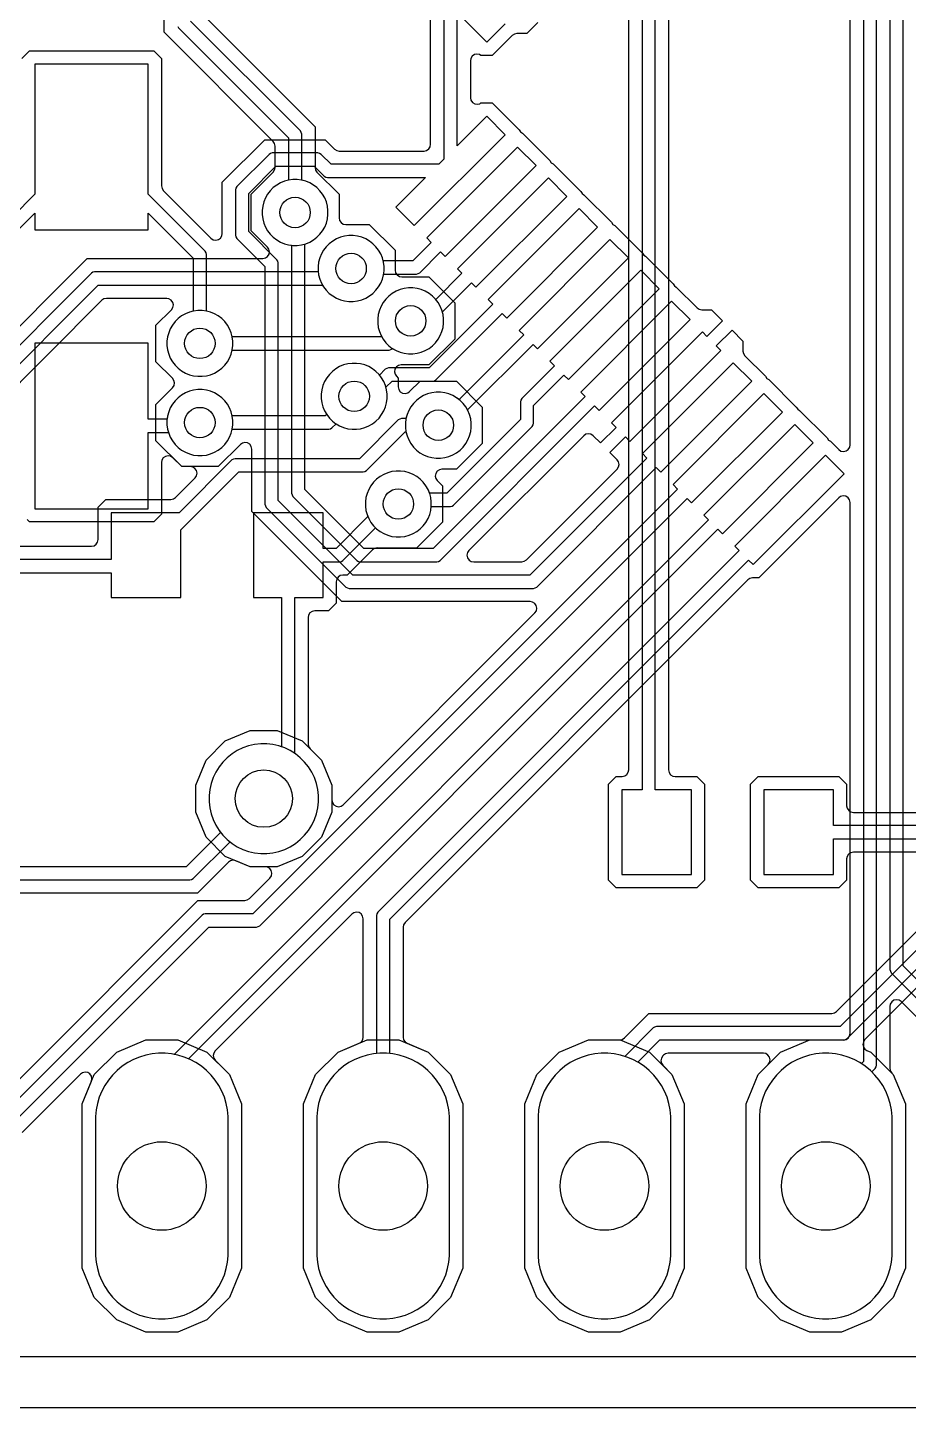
# Model space of a CAD drawing. Header units: millimetres. Extents: x 22.9 to 64.8, y 41.9 to 68.6.
# Drawn here: x 33.38 to 43.49, y 41.91 to 57.74 of the extents above; entities that cross this region are included whole.
import ezdxf

# ---------------------------------------------------------------- set-up
doc = ezdxf.new("R2010")
doc.units = ezdxf.units.MM

msp = doc.modelspace()

# ---------------------------------------------------------------- linework, layer by layer
at = {"layer": '16_copper'}
for points in [[(32.903, 53.927), (34.068, 55.093), (36.084, 55.093), (36.114, 55.099), (36.139, 55.116), (36.155, 55.141), (36.16, 55.171), (36.153, 55.201), (36.138, 55.223), (35.949, 55.411), (35.949, 55.83), (36.203, 56.084), (36.22, 56.11), (36.226, 56.138), (36.226, 56.383), (36.22, 56.413), (36.203, 56.437), (34.95, 57.69), (34.95, 59.564)], [(40.437, 58.303), (40.437, 48.997), (40.204, 48.997), (40.204, 48.023), (41.003, 48.023), (41.003, 48.997), (40.589, 48.997), (40.589, 58.303)], [(40.742, 58.157), (40.742, 49.225), (40.748, 49.195), (40.765, 49.17), (40.79, 49.154), (40.818, 49.149), (41.066, 49.149), (41.155, 49.06), (41.155, 47.96), (41.066, 47.87), (40.141, 47.87), (40.052, 47.96), (40.052, 49.06), (40.141, 49.149), (40.208, 49.149), (40.238, 49.155), (40.263, 49.172), (40.279, 49.198), (40.284, 49.225), (40.284, 58.157)], [(35.43, 57.857), (36.683, 56.604), (36.683, 56.138), (36.689, 56.108), (36.705, 56.084), (36.959, 55.83), (36.959, 55.559), (36.966, 55.53), (36.983, 55.505), (37.008, 55.488), (37.036, 55.483), (37.306, 55.483), (37.602, 55.187), (37.602, 54.958), (37.608, 54.929), (37.625, 54.904), (37.651, 54.887), (37.678, 54.882), (37.99, 54.882), (38.286, 54.586), (38.286, 54.168), (37.99, 53.872), (37.672, 53.872), (37.642, 53.866), (37.617, 53.849), (37.601, 53.823), (37.596, 53.793), (37.603, 53.764), (37.618, 53.742), (37.638, 53.721), (37.638, 53.619), (37.645, 53.589), (37.662, 53.564), (37.687, 53.548), (37.717, 53.543), (37.747, 53.55), (37.769, 53.565), (37.889, 53.685), (38.307, 53.685), (38.603, 53.389), (38.603, 52.971), (38.307, 52.675), (38.14, 52.675), (38.11, 52.669), (38.085, 52.652), (38.069, 52.626), (38.064, 52.596), (38.071, 52.567), (38.086, 52.545), (38.145, 52.485), (38.145, 52.067), (37.849, 51.771), (37.41, 51.771), (37.395, 51.774), (37.366, 51.767), (37.343, 51.751), (37.052, 51.46), (37.003, 51.46), (36.973, 51.454), (36.948, 51.437), (36.932, 51.412), (36.927, 51.384), (36.927, 51.139), (36.838, 51.05), (36.68, 51.05), (36.65, 51.044), (36.625, 51.026), (36.609, 51.001), (36.604, 50.973), (36.604, 49.522), (36.61, 49.492), (36.626, 49.468), (36.757, 49.337), (36.876, 49.05), (36.876, 48.74), (36.757, 48.453), (36.537, 48.233), (36.25, 48.114), (35.94, 48.114), (35.773, 48.183), (35.743, 48.189), (35.714, 48.183), (35.69, 48.167), (35.333, 47.809), (29.508, 47.809)], [(35.108, 57.756), (35.118, 57.738), (36.378, 56.478), (36.378, 55.992), (36.332, 55.98), (36.287, 55.961), (36.244, 55.936), (36.204, 55.906), (36.169, 55.871), (36.139, 55.831), (36.114, 55.788), (36.095, 55.743), (36.083, 55.695), (36.076, 55.645), (36.076, 55.596), (36.083, 55.547), (36.095, 55.499), (36.114, 55.453), (36.139, 55.41), (36.169, 55.371), (36.204, 55.336), (36.244, 55.306), (36.287, 55.281), (36.332, 55.262), (36.38, 55.249), (36.43, 55.243), (36.479, 55.243), (36.528, 55.249), (36.576, 55.262), (36.622, 55.281), (36.665, 55.306), (36.704, 55.336), (36.739, 55.371), (36.769, 55.41), (36.794, 55.453), (36.813, 55.499), (36.826, 55.547), (36.832, 55.596), (36.832, 55.645), (36.826, 55.695), (36.813, 55.743), (36.794, 55.788), (36.769, 55.831), (36.739, 55.871), (36.704, 55.906), (36.665, 55.936), (36.622, 55.961), (36.576, 55.98), (36.53, 55.992), (36.53, 56.52), (36.525, 56.539), (36.515, 56.556), (35.255, 57.817)], [(32.94, 53.533), (34.195, 54.788), (36.77, 54.788), (36.782, 54.768), (36.812, 54.728), (36.847, 54.693), (36.886, 54.663), (36.929, 54.638), (36.975, 54.619), (37.023, 54.606), (37.072, 54.6), (37.122, 54.6), (37.171, 54.606), (37.219, 54.619), (37.265, 54.638), (37.307, 54.663), (37.347, 54.693), (37.382, 54.728), (37.412, 54.768), (37.437, 54.81), (37.456, 54.856), (37.469, 54.904), (37.475, 54.953), (37.475, 55.003), (37.469, 55.052), (37.456, 55.1), (37.437, 55.146), (37.412, 55.189), (37.382, 55.228), (37.347, 55.263), (37.307, 55.293), (37.265, 55.318), (37.219, 55.337), (37.171, 55.35), (37.122, 55.356), (37.072, 55.356), (37.023, 55.35), (36.975, 55.337), (36.929, 55.318), (36.886, 55.293), (36.847, 55.263), (36.812, 55.228), (36.782, 55.189), (36.757, 55.146), (36.738, 55.1), (36.725, 55.052), (36.719, 55.003), (36.719, 54.953), (36.72, 54.94), (34.153, 54.94), (34.134, 54.935), (34.116, 54.925), (32.861, 53.67)], [(31.563, 51.791), (34.117, 51.791), (34.147, 51.797), (34.172, 51.814), (34.188, 51.839), (34.193, 51.867), (34.193, 52.239), (34.282, 52.328), (35.029, 52.328), (35.059, 52.334), (35.083, 52.351), (35.307, 52.575), (35.324, 52.6), (35.329, 52.63), (35.323, 52.659), (35.305, 52.684), (35.28, 52.7), (35.253, 52.705), (35.153, 52.705), (34.857, 53.001), (34.857, 53.419), (35.048, 53.61), (35.065, 53.636), (35.071, 53.666), (35.064, 53.695), (35.048, 53.718), (34.857, 53.909), (34.857, 54.328), (35.035, 54.505), (35.051, 54.531), (35.057, 54.56), (35.05, 54.59), (35.033, 54.615), (35.007, 54.631), (34.981, 54.635), (34.289, 54.635), (34.26, 54.629), (34.235, 54.613), (32.988, 53.365)], [(31.334, 51.486), (34.345, 51.486), (34.345, 51.202), (35.144, 51.202), (35.144, 51.981), (35.807, 52.644), (37.236, 52.644), (37.255, 52.649), (37.273, 52.659), (37.717, 53.104), (37.727, 53.104), (37.739, 53.058), (37.758, 53.012), (37.783, 52.969), (37.813, 52.93), (37.848, 52.895), (37.887, 52.865), (37.93, 52.84), (37.976, 52.821), (38.024, 52.808), (38.073, 52.802), (38.123, 52.802), (38.172, 52.808), (38.22, 52.821), (38.265, 52.84), (38.308, 52.865), (38.348, 52.895), (38.383, 52.93), (38.413, 52.969), (38.438, 53.012), (38.457, 53.058), (38.47, 53.106), (38.476, 53.155), (38.476, 53.205), (38.47, 53.254), (38.457, 53.302), (38.438, 53.348), (38.413, 53.39), (38.383, 53.43), (38.348, 53.465), (38.308, 53.495), (38.265, 53.52), (38.22, 53.539), (38.172, 53.552), (38.123, 53.558), (38.073, 53.558), (38.024, 53.552), (37.976, 53.539), (37.93, 53.52), (37.887, 53.495), (37.848, 53.465), (37.813, 53.43), (37.783, 53.39), (37.758, 53.348), (37.739, 53.302), (37.727, 53.256), (37.676, 53.256), (37.657, 53.251), (37.639, 53.241), (37.194, 52.796), (35.766, 52.796), (35.746, 52.791), (35.729, 52.781), (35.124, 52.176), (34.345, 52.176), (34.345, 51.638), (31.334, 51.638)], [(29.413, 47.962), (35.248, 47.962), (35.267, 47.967), (35.285, 47.977), (35.708, 48.4), (35.731, 48.382), (35.791, 48.344), (35.854, 48.313), (35.921, 48.29), (35.99, 48.274), (36.06, 48.267), (36.13, 48.267), (36.2, 48.274), (36.269, 48.29), (36.336, 48.313), (36.399, 48.344), (36.459, 48.382), (36.514, 48.426), (36.564, 48.476), (36.608, 48.531), (36.646, 48.591), (36.677, 48.654), (36.7, 48.721), (36.716, 48.79), (36.724, 48.86), (36.724, 48.93), (36.716, 49), (36.7, 49.069), (36.677, 49.136), (36.646, 49.199), (36.608, 49.259), (36.564, 49.314), (36.514, 49.364), (36.459, 49.408), (36.451, 49.413), (36.451, 51.202), (36.775, 51.202), (36.775, 51.613), (36.967, 51.613), (36.986, 51.618), (37.004, 51.628), (37.378, 52.003), (37.39, 51.991), (37.43, 51.961), (37.472, 51.936), (37.518, 51.917), (37.566, 51.904), (37.615, 51.898), (37.665, 51.898), (37.714, 51.904), (37.762, 51.917), (37.808, 51.936), (37.851, 51.961), (37.89, 51.991), (37.925, 52.026), (37.955, 52.065), (37.98, 52.108), (37.999, 52.154), (38.012, 52.202), (38.018, 52.251), (38.018, 52.301), (38.012, 52.35), (37.999, 52.398), (37.98, 52.444), (37.955, 52.486), (37.925, 52.526), (37.89, 52.561), (37.851, 52.591), (37.808, 52.616), (37.762, 52.635), (37.714, 52.648), (37.665, 52.654), (37.615, 52.654), (37.566, 52.648), (37.518, 52.635), (37.472, 52.616), (37.43, 52.591), (37.39, 52.561), (37.355, 52.526), (37.325, 52.486), (37.3, 52.444), (37.281, 52.398), (37.268, 52.35), (37.262, 52.301), (37.262, 52.251), (37.268, 52.202), (37.281, 52.154), (37.291, 52.131), (36.925, 51.765), (36.775, 51.765), (36.775, 52.176), (35.976, 52.176), (35.976, 51.202), (36.299, 51.202), (36.299, 49.489), (36.269, 49.5), (36.2, 49.516), (36.13, 49.524), (36.06, 49.524), (35.99, 49.516), (35.921, 49.5), (35.854, 49.477), (35.791, 49.446), (35.731, 49.408), (35.676, 49.364), (35.626, 49.314), (35.582, 49.259), (35.544, 49.199), (35.513, 49.136), (35.49, 49.069), (35.474, 49), (35.467, 48.93), (35.467, 48.86), (35.474, 48.79), (35.49, 48.721), (35.513, 48.654), (35.544, 48.591), (35.582, 48.531), (35.6, 48.508), (35.206, 48.114), (29.371, 48.114)], [(43.683, 48.281), (42.862, 48.281), (42.832, 48.275), (42.807, 48.258), (42.791, 48.232), (42.785, 48.205), (42.785, 47.96), (42.696, 47.87), (41.771, 47.87), (41.682, 47.96), (41.682, 49.06), (41.771, 49.149), (42.696, 49.149), (42.785, 49.06), (42.785, 48.814), (42.792, 48.785), (42.809, 48.76), (42.834, 48.743), (42.862, 48.738), (43.674, 48.738)], [(43.824, 48.586), (42.633, 48.586), (42.633, 48.997), (41.834, 48.997), (41.834, 48.023), (42.633, 48.023), (42.633, 48.433), (43.826, 48.433)], [(44.727, 48.294), (42.711, 46.279), (40.601, 46.279), (40.581, 46.274), (40.564, 46.264), (40.238, 45.938), (40.19, 45.952), (40.117, 45.967), (40.042, 45.974), (39.968, 45.974), (39.893, 45.967), (39.82, 45.952), (39.748, 45.93), (39.679, 45.902), (39.613, 45.866), (39.551, 45.825), (39.493, 45.777), (39.44, 45.724), (39.392, 45.666), (39.351, 45.604), (39.315, 45.538), (39.287, 45.469), (39.265, 45.397), (39.25, 45.324), (39.243, 45.249), (39.243, 43.651), (39.25, 43.576), (39.265, 43.503), (39.287, 43.431), (39.315, 43.362), (39.351, 43.296), (39.392, 43.234), (39.44, 43.176), (39.493, 43.123), (39.551, 43.075), (39.613, 43.034), (39.679, 42.998), (39.748, 42.97), (39.82, 42.948), (39.893, 42.933), (39.968, 42.926), (40.042, 42.926), (40.117, 42.933), (40.19, 42.948), (40.262, 42.97), (40.331, 42.998), (40.397, 43.034), (40.459, 43.075), (40.517, 43.123), (40.57, 43.176), (40.618, 43.234), (40.659, 43.296), (40.695, 43.362), (40.723, 43.431), (40.745, 43.503), (40.76, 43.576), (40.767, 43.651), (40.767, 45.249), (40.76, 45.324), (40.745, 45.397), (40.723, 45.469), (40.695, 45.538), (40.659, 45.604), (40.618, 45.666), (40.57, 45.724), (40.517, 45.777), (40.459, 45.825), (40.397, 45.866), (40.387, 45.872), (40.642, 46.126), (42.753, 46.126), (42.772, 46.132), (42.79, 46.142), (44.864, 48.216)], [(45.031, 48.168), (42.993, 46.13), (42.977, 46.105), (42.971, 46.075), (42.978, 46.045), (42.995, 46.021), (43.018, 46.006), (43.063, 45.987), (43.32, 45.73), (43.459, 45.394), (43.459, 43.506), (43.32, 43.17), (43.063, 42.913), (42.727, 42.774), (42.363, 42.774), (42.027, 42.913), (41.77, 43.17), (41.631, 43.506), (41.631, 45.394), (41.77, 45.73), (41.884, 45.844), (41.901, 45.869), (41.906, 45.899), (41.9, 45.929), (41.882, 45.953), (41.856, 45.969), (41.83, 45.974), (40.737, 45.974), (40.707, 45.968), (40.683, 45.952), (40.675, 45.943), (40.658, 45.918), (40.652, 45.888), (40.659, 45.859), (40.675, 45.836), (40.78, 45.73), (40.919, 45.394), (40.919, 43.506), (40.78, 43.17), (40.523, 42.913), (40.187, 42.774), (39.823, 42.774), (39.487, 42.913), (39.23, 43.17), (39.091, 43.506), (39.091, 45.394), (39.23, 45.73), (39.487, 45.987), (39.823, 46.126), (40.18, 46.126), (40.209, 46.132), (40.234, 46.149), (40.516, 46.431), (42.616, 46.431), (42.646, 46.437), (42.67, 46.454), (44.096, 47.879)], [(23.52, 42.494), (64.11, 42.494)]]:
    msp.add_lwpolyline(points, dxfattribs=at)
for points in [[(37.57, 54.058), (37.572, 54.061), (37.613, 54.037), (37.659, 54.018), (37.707, 54.005), (37.756, 53.999), (37.806, 53.999), (37.855, 54.005), (37.903, 54.018), (37.949, 54.037), (37.992, 54.062), (38.031, 54.092), (38.066, 54.127), (38.096, 54.166), (38.121, 54.209), (38.14, 54.255), (38.153, 54.303), (38.159, 54.352), (38.159, 54.402), (38.153, 54.451), (38.14, 54.499), (38.121, 54.545), (38.096, 54.587), (38.066, 54.627), (38.031, 54.662), (37.992, 54.692), (37.949, 54.717), (37.903, 54.736), (37.855, 54.749), (37.806, 54.755), (37.756, 54.755), (37.707, 54.749), (37.659, 54.736), (37.613, 54.717), (37.57, 54.692), (37.531, 54.662), (37.496, 54.627), (37.466, 54.587), (37.441, 54.545), (37.422, 54.499), (37.409, 54.451), (37.403, 54.402), (37.403, 54.352), (37.409, 54.303), (37.422, 54.255), (37.441, 54.209), (37.449, 54.195), (35.734, 54.195), (35.721, 54.241), (35.702, 54.286), (35.678, 54.329), (35.647, 54.369), (35.612, 54.404), (35.573, 54.434), (35.53, 54.459), (35.484, 54.478), (35.436, 54.49), (35.387, 54.497), (35.338, 54.497), (35.288, 54.49), (35.241, 54.478), (35.195, 54.459), (35.152, 54.434), (35.113, 54.404), (35.077, 54.369), (35.047, 54.329), (35.022, 54.286), (35.004, 54.241), (34.991, 54.193), (34.984, 54.144), (34.984, 54.094), (34.991, 54.045), (35.004, 53.997), (35.022, 53.951), (35.047, 53.908), (35.077, 53.869), (35.113, 53.834), (35.152, 53.804), (35.195, 53.779), (35.241, 53.76), (35.288, 53.747), (35.338, 53.741), (35.387, 53.741), (35.436, 53.747), (35.484, 53.76), (35.53, 53.779), (35.573, 53.804), (35.612, 53.834), (35.647, 53.869), (35.678, 53.908), (35.702, 53.951), (35.721, 53.997), (35.734, 54.043), (37.533, 54.043), (37.552, 54.048)], [(36.878, 53.149), (36.925, 53.196), (36.966, 53.172), (37.011, 53.153), (37.059, 53.14), (37.108, 53.134), (37.158, 53.134), (37.207, 53.14), (37.255, 53.153), (37.301, 53.172), (37.344, 53.197), (37.383, 53.227), (37.418, 53.262), (37.448, 53.302), (37.473, 53.345), (37.492, 53.39), (37.505, 53.438), (37.511, 53.487), (37.511, 53.537), (37.505, 53.586), (37.492, 53.634), (37.473, 53.68), (37.448, 53.723), (37.418, 53.762), (37.383, 53.797), (37.344, 53.827), (37.301, 53.852), (37.255, 53.871), (37.207, 53.884), (37.158, 53.89), (37.108, 53.89), (37.059, 53.884), (37.011, 53.871), (36.966, 53.852), (36.923, 53.827), (36.883, 53.797), (36.848, 53.762), (36.818, 53.723), (36.793, 53.68), (36.774, 53.634), (36.762, 53.586), (36.755, 53.537), (36.755, 53.487), (36.762, 53.438), (36.774, 53.39), (36.793, 53.345), (36.817, 53.304), (36.799, 53.286), (35.734, 53.286), (35.721, 53.332), (35.702, 53.378), (35.678, 53.421), (35.647, 53.46), (35.612, 53.495), (35.573, 53.525), (35.53, 53.55), (35.484, 53.569), (35.436, 53.582), (35.387, 53.588), (35.338, 53.588), (35.288, 53.582), (35.241, 53.569), (35.195, 53.55), (35.152, 53.525), (35.113, 53.495), (35.077, 53.46), (35.047, 53.421), (35.022, 53.378), (35.004, 53.332), (34.991, 53.284), (34.984, 53.235), (34.984, 53.185), (34.991, 53.136), (35.004, 53.088), (35.022, 53.042), (35.047, 52.999), (35.077, 52.96), (35.113, 52.925), (35.152, 52.895), (35.195, 52.87), (35.241, 52.851), (35.288, 52.838), (35.338, 52.832), (35.387, 52.832), (35.436, 52.838), (35.484, 52.851), (35.53, 52.87), (35.573, 52.895), (35.612, 52.925), (35.647, 52.96), (35.678, 52.999), (35.702, 53.042), (35.721, 53.088), (35.734, 53.134), (36.841, 53.134), (36.86, 53.139)], [(34.743, 42.774), (34.407, 42.913), (34.15, 43.17), (34.011, 43.506), (34.011, 45.394), (34.15, 45.73), (34.407, 45.987), (34.743, 46.126), (35.107, 46.126), (35.443, 45.987), (35.7, 45.73), (35.839, 45.394), (35.839, 43.506), (35.7, 43.17), (35.443, 42.913), (35.107, 42.774)], [(37.283, 42.774), (36.947, 42.913), (36.69, 43.17), (36.551, 43.506), (36.551, 45.394), (36.69, 45.73), (36.947, 45.987), (37.283, 46.126), (37.647, 46.126), (37.983, 45.987), (38.24, 45.73), (38.379, 45.394), (38.379, 43.506), (38.24, 43.17), (37.983, 42.913), (37.647, 42.774)], [(35.037, 42.933), (35.11, 42.948), (35.182, 42.97), (35.251, 42.998), (35.317, 43.034), (35.379, 43.075), (35.437, 43.123), (35.49, 43.176), (35.538, 43.234), (35.579, 43.296), (35.615, 43.362), (35.643, 43.431), (35.665, 43.503), (35.68, 43.576), (35.687, 43.651), (35.687, 45.249), (35.68, 45.324), (35.665, 45.397), (35.643, 45.469), (35.615, 45.538), (35.579, 45.604), (35.538, 45.666), (35.49, 45.724), (35.437, 45.777), (35.379, 45.825), (35.317, 45.866), (35.251, 45.902), (35.182, 45.93), (35.11, 45.952), (35.037, 45.967), (34.962, 45.974), (34.888, 45.974), (34.813, 45.967), (34.74, 45.952), (34.668, 45.93), (34.599, 45.902), (34.533, 45.866), (34.471, 45.825), (34.413, 45.777), (34.36, 45.724), (34.312, 45.666), (34.271, 45.604), (34.235, 45.538), (34.207, 45.469), (34.185, 45.397), (34.17, 45.324), (34.163, 45.249), (34.163, 43.651), (34.17, 43.576), (34.185, 43.503), (34.207, 43.431), (34.235, 43.362), (34.271, 43.296), (34.312, 43.234), (34.36, 43.176), (34.413, 43.123), (34.471, 43.075), (34.533, 43.034), (34.599, 42.998), (34.668, 42.97), (34.74, 42.948), (34.813, 42.933), (34.888, 42.926), (34.962, 42.926)], [(37.577, 42.933), (37.65, 42.948), (37.722, 42.97), (37.791, 42.998), (37.857, 43.034), (37.919, 43.075), (37.977, 43.123), (38.03, 43.176), (38.078, 43.234), (38.119, 43.296), (38.155, 43.362), (38.183, 43.431), (38.205, 43.503), (38.22, 43.576), (38.227, 43.651), (38.227, 45.249), (38.22, 45.324), (38.205, 45.397), (38.183, 45.469), (38.155, 45.538), (38.119, 45.604), (38.078, 45.666), (38.03, 45.724), (37.977, 45.777), (37.919, 45.825), (37.857, 45.866), (37.791, 45.902), (37.722, 45.93), (37.65, 45.952), (37.577, 45.967), (37.502, 45.974), (37.428, 45.974), (37.353, 45.967), (37.28, 45.952), (37.208, 45.93), (37.139, 45.902), (37.073, 45.866), (37.011, 45.825), (36.953, 45.777), (36.9, 45.724), (36.852, 45.666), (36.811, 45.604), (36.775, 45.538), (36.747, 45.469), (36.725, 45.397), (36.71, 45.324), (36.703, 45.249), (36.703, 43.651), (36.71, 43.576), (36.725, 43.503), (36.747, 43.431), (36.775, 43.362), (36.811, 43.296), (36.852, 43.234), (36.9, 43.176), (36.953, 43.123), (37.011, 43.075), (37.073, 43.034), (37.139, 42.998), (37.208, 42.97), (37.28, 42.948), (37.353, 42.933), (37.428, 42.926), (37.502, 42.926)], [(42.657, 42.933), (42.73, 42.948), (42.802, 42.97), (42.871, 42.998), (42.937, 43.034), (42.999, 43.075), (43.057, 43.123), (43.11, 43.176), (43.158, 43.234), (43.199, 43.296), (43.235, 43.362), (43.263, 43.431), (43.285, 43.503), (43.3, 43.576), (43.307, 43.651), (43.307, 45.249), (43.3, 45.324), (43.285, 45.397), (43.263, 45.469), (43.235, 45.538), (43.199, 45.604), (43.158, 45.666), (43.11, 45.724), (43.057, 45.777), (42.999, 45.825), (42.937, 45.866), (42.871, 45.902), (42.802, 45.93), (42.73, 45.952), (42.657, 45.967), (42.582, 45.974), (42.508, 45.974), (42.433, 45.967), (42.36, 45.952), (42.288, 45.93), (42.219, 45.902), (42.153, 45.866), (42.091, 45.825), (42.033, 45.777), (41.98, 45.724), (41.932, 45.666), (41.891, 45.604), (41.855, 45.538), (41.827, 45.469), (41.805, 45.397), (41.79, 45.324), (41.783, 45.249), (41.783, 43.651), (41.79, 43.576), (41.805, 43.503), (41.827, 43.431), (41.855, 43.362), (41.891, 43.296), (41.932, 43.234), (41.98, 43.176), (42.033, 43.123), (42.091, 43.075), (42.153, 43.034), (42.219, 42.998), (42.288, 42.97), (42.36, 42.948), (42.433, 42.933), (42.508, 42.926), (42.582, 42.926)]]:
    msp.add_lwpolyline(points, close=True, dxfattribs=at)
at = {"layer": '1_copper'}
for points in [[(45.071, 60.209), (43.297, 58.435), (43.287, 58.418), (43.282, 58.398), (43.282, 46.933), (43.287, 46.914), (43.297, 46.896), (44.497, 45.696)], [(44.605, 45.804), (43.434, 46.975), (43.434, 58.357), (45.179, 60.102)], [(39.24, 57.801), (39.113, 57.674), (39.001, 57.674), (38.971, 57.668), (38.947, 57.652), (38.717, 57.422), (38.588, 57.422), (38.572, 57.433), (38.542, 57.438), (38.513, 57.432), (38.488, 57.414), (38.472, 57.388), (38.467, 57.362), (38.467, 56.938), (38.473, 56.908), (38.491, 56.883), (38.516, 56.867), (38.546, 56.862), (38.575, 56.869), (38.588, 56.878), (38.717, 56.878), (39.026, 56.57), (39.042, 56.546), (39.063, 56.532), (39.379, 56.216), (39.395, 56.192), (39.416, 56.179), (39.733, 55.862), (39.749, 55.839), (39.77, 55.825), (40.086, 55.509), (40.103, 55.485), (40.123, 55.472), (40.44, 55.155), (40.456, 55.131), (40.477, 55.118), (40.793, 54.802), (40.81, 54.778), (40.83, 54.765), (41.068, 54.527), (41.094, 54.51), (41.122, 54.505), (41.234, 54.505), (41.361, 54.378), (41.181, 54.198), (41.129, 54.251), (40.086, 53.208), (40.138, 53.155), (39.959, 52.976), (39.874, 53.06), (39.849, 53.077), (39.819, 53.082), (39.79, 53.076), (39.767, 53.06), (38.45, 51.743), (38.433, 51.718), (38.427, 51.688), (38.434, 51.658), (38.451, 51.633), (38.477, 51.617), (38.504, 51.613), (39.056, 51.613), (39.085, 51.619), (39.11, 51.635), (40.151, 52.676), (40.167, 52.701), (40.173, 52.731), (40.166, 52.761), (40.151, 52.784), (40.066, 52.868), (40.246, 53.048), (40.298, 52.995), (41.341, 54.038), (41.289, 54.091), (41.469, 54.27), (41.595, 54.144), (41.595, 54.031), (41.601, 54.002), (41.617, 53.978), (41.854, 53.741), (41.87, 53.717), (41.891, 53.704), (42.207, 53.388), (42.224, 53.364), (42.245, 53.35), (42.561, 53.034), (42.577, 53.01), (42.598, 52.997), (42.694, 52.901), (42.72, 52.884), (42.749, 52.878), (42.779, 52.885), (42.804, 52.902), (42.82, 52.928), (42.824, 52.955), (42.824, 58.885)], [(42.977, 58.801), (42.977, 45.879), (42.954, 45.855), (42.937, 45.866), (42.871, 45.902), (42.802, 45.93), (42.73, 45.952), (42.657, 45.967), (42.582, 45.974), (42.508, 45.974), (42.433, 45.967), (42.36, 45.952), (42.288, 45.93), (42.219, 45.902), (42.153, 45.866), (42.091, 45.825), (42.033, 45.777), (41.98, 45.724), (41.932, 45.666), (41.891, 45.604), (41.855, 45.538), (41.827, 45.469), (41.805, 45.397), (41.79, 45.324), (41.783, 45.249), (41.783, 43.651), (41.79, 43.576), (41.805, 43.503), (41.827, 43.431), (41.855, 43.362), (41.891, 43.296), (41.932, 43.234), (41.98, 43.176), (42.033, 43.123), (42.091, 43.075), (42.153, 43.034), (42.219, 42.998), (42.288, 42.97), (42.36, 42.948), (42.433, 42.933), (42.508, 42.926), (42.582, 42.926), (42.657, 42.933), (42.73, 42.948), (42.802, 42.97), (42.871, 42.998), (42.937, 43.034), (42.999, 43.075), (43.057, 43.123), (43.11, 43.176), (43.158, 43.234), (43.199, 43.296), (43.235, 43.362), (43.263, 43.431), (43.285, 43.503), (43.3, 43.576), (43.307, 43.651), (43.307, 45.249), (43.3, 45.324), (43.285, 45.397), (43.263, 45.469), (43.235, 45.538), (43.199, 45.604), (43.158, 45.666), (43.11, 45.724), (43.074, 45.76), (43.114, 45.8), (43.124, 45.818), (43.129, 45.837), (43.129, 58.759)], [(33.317, 57.386), (33.406, 57.475), (34.832, 57.475), (34.921, 57.386), (34.921, 55.925), (34.927, 55.895), (34.944, 55.871), (35.489, 55.326), (35.514, 55.309), (35.544, 55.304), (35.574, 55.31), (35.598, 55.328), (35.614, 55.353), (35.619, 55.38), (35.619, 55.967), (36.108, 56.456), (36.8, 56.456), (36.908, 56.349), (36.933, 56.332), (36.962, 56.326), (37.934, 56.326), (37.964, 56.332), (37.989, 56.35), (38.005, 56.375), (38.01, 56.403), (38.01, 57.972)], [(38.163, 58.066), (38.163, 56.234), (38.103, 56.174), (36.867, 56.174), (36.752, 56.288), (36.735, 56.299), (36.716, 56.304), (36.193, 56.304), (36.174, 56.299), (36.156, 56.288), (35.787, 55.919), (35.776, 55.901), (35.771, 55.882), (35.771, 55.359), (35.776, 55.34), (35.787, 55.323), (36.109, 55), (36.109, 52.274), (36.114, 52.254), (36.124, 52.237), (37.038, 51.323), (37.055, 51.313), (37.075, 51.308), (39.192, 51.308), (39.211, 51.313), (39.229, 51.323), (40.6, 52.694), (40.652, 52.642), (41.695, 53.685), (41.483, 53.897), (40.44, 52.854), (40.492, 52.802), (39.15, 51.46), (37.116, 51.46), (36.262, 52.315), (36.262, 55.042), (36.256, 55.061), (36.246, 55.078), (35.924, 55.401), (35.924, 55.84), (36.235, 56.151), (36.674, 56.151), (36.789, 56.037), (36.806, 56.027), (36.825, 56.022), (37.95, 56.022), (37.611, 55.682), (37.823, 55.47), (38.866, 56.513), (38.654, 56.725), (38.315, 56.386), (38.315, 57.914), (38.654, 57.575), (38.866, 57.787)], [(33.096, 55.242), (33.469, 55.615), (33.469, 55.422), (34.769, 55.422), (34.769, 55.615), (35.286, 55.097), (35.286, 54.49), (35.241, 54.478), (35.195, 54.459), (35.152, 54.434), (35.113, 54.404), (35.077, 54.369), (35.047, 54.329), (35.022, 54.286), (35.004, 54.241), (34.991, 54.193), (34.984, 54.144), (34.984, 54.094), (34.991, 54.045), (35.004, 53.997), (35.022, 53.951), (35.047, 53.908), (35.077, 53.869), (35.113, 53.834), (35.152, 53.804), (35.195, 53.779), (35.241, 53.76), (35.288, 53.747), (35.338, 53.741), (35.387, 53.741), (35.436, 53.747), (35.484, 53.76), (35.53, 53.779), (35.573, 53.804), (35.612, 53.834), (35.647, 53.869), (35.678, 53.908), (35.702, 53.951), (35.721, 53.997), (35.734, 54.045), (35.741, 54.094), (35.741, 54.144), (35.734, 54.193), (35.721, 54.241), (35.702, 54.286), (35.678, 54.329), (35.647, 54.369), (35.612, 54.404), (35.573, 54.434), (35.53, 54.459), (35.484, 54.478), (35.439, 54.49), (35.439, 55.139), (35.433, 55.158), (35.423, 55.176), (34.769, 55.83), (34.769, 57.322), (33.469, 57.322), (33.469, 55.83), (32.959, 55.32)], [(33.147, 45.104), (35.465, 47.422), (36.013, 47.422), (36.032, 47.427), (36.05, 47.437), (40.953, 52.34), (41.005, 52.288), (42.048, 53.331), (41.836, 53.543), (40.793, 52.5), (40.845, 52.448), (35.971, 47.574), (35.423, 47.574), (35.404, 47.569), (35.386, 47.559), (33.141, 45.313)], [(33.294, 45.682), (35.338, 47.727), (35.877, 47.727), (35.906, 47.733), (35.931, 47.749), (36.166, 47.984), (36.182, 48.009), (36.188, 48.039), (36.181, 48.069), (36.164, 48.093), (36.138, 48.109), (36.112, 48.114), (35.94, 48.114), (35.653, 48.233), (35.433, 48.453), (35.314, 48.74), (35.314, 49.05), (35.433, 49.337), (35.653, 49.557), (35.94, 49.676), (36.25, 49.676), (36.537, 49.557), (36.757, 49.337), (36.876, 49.05), (36.876, 48.878), (36.882, 48.849), (36.899, 48.824), (36.925, 48.807), (36.955, 48.802), (36.984, 48.809), (37.006, 48.824), (39.207, 51.026), (39.224, 51.051), (39.229, 51.081), (39.223, 51.11), (39.205, 51.135), (39.18, 51.151), (39.153, 51.156), (36.99, 51.156), (35.957, 52.189), (35.957, 52.906), (35.951, 52.936), (35.934, 52.961), (35.908, 52.977), (35.878, 52.982), (35.849, 52.975), (35.827, 52.96), (35.572, 52.705), (35.153, 52.705), (35.051, 52.806), (35.026, 52.823), (34.996, 52.829), (34.967, 52.822), (34.942, 52.805), (34.926, 52.779), (34.921, 52.753), (34.921, 52.159), (34.832, 52.07), (33.406, 52.07), (33.379, 52.097)], [(44.256, 45.722), (43.412, 46.566), (43.386, 46.583), (43.357, 46.588), (43.327, 46.582), (43.302, 46.564), (43.286, 46.538), (43.282, 46.512), (43.282, 45.8), (43.288, 45.77), (43.304, 45.746), (43.32, 45.73), (43.459, 45.394), (43.459, 43.506), (43.32, 43.17), (43.063, 42.913), (42.727, 42.774), (42.363, 42.774), (42.027, 42.913), (41.77, 43.17), (41.631, 43.506), (41.631, 45.394), (41.77, 45.73), (42.027, 45.987), (42.363, 46.126), (42.736, 46.126), (42.749, 46.124), (42.778, 46.13), (42.803, 46.147), (42.819, 46.173), (42.824, 46.2), (42.824, 52.294), (42.818, 52.323), (42.801, 52.348), (42.776, 52.365), (42.746, 52.37), (42.716, 52.363), (42.694, 52.348), (41.776, 51.429), (41.703, 51.429), (41.673, 51.423), (41.649, 51.406), (37.716, 47.474), (37.699, 47.448), (37.694, 47.42), (37.694, 46.158), (37.7, 46.128), (37.717, 46.103), (37.741, 46.088), (37.983, 45.987), (38.24, 45.73), (38.379, 45.394), (38.379, 43.506), (38.24, 43.17), (37.983, 42.913), (37.647, 42.774), (37.283, 42.774), (36.947, 42.913), (36.69, 43.17), (36.551, 43.506), (36.551, 45.394), (36.69, 45.73), (36.947, 45.987), (37.189, 46.088), (37.215, 46.105), (37.231, 46.13), (37.236, 46.158), (37.236, 47.517), (37.23, 47.547), (37.213, 47.572), (37.188, 47.588), (37.158, 47.593), (37.128, 47.586), (37.106, 47.571), (35.537, 46.001), (35.52, 45.976), (35.514, 45.946), (35.521, 45.917), (35.537, 45.894), (35.7, 45.73), (35.839, 45.394), (35.839, 43.506), (35.7, 43.17), (35.443, 42.913), (35.107, 42.774), (34.743, 42.774), (34.407, 42.913), (34.15, 43.17), (34.011, 43.506), (34.011, 45.394), (34.117, 45.652), (34.123, 45.682), (34.117, 45.711), (34.1, 45.736), (34.074, 45.752), (34.044, 45.757), (34.015, 45.75), (33.993, 45.735), (33.322, 45.063)], [(23.52, 42.494), (64.11, 42.494)]]:
    msp.add_lwpolyline(points, dxfattribs=at)
for points in [[(37.886, 54.93), (38.125, 55.169), (38.177, 55.117), (39.22, 56.16), (39.008, 56.372), (37.965, 55.329), (38.017, 55.277), (37.807, 55.067), (37.465, 55.067), (37.456, 55.1), (37.437, 55.146), (37.412, 55.189), (37.382, 55.228), (37.347, 55.263), (37.307, 55.293), (37.265, 55.318), (37.219, 55.337), (37.171, 55.35), (37.122, 55.356), (37.072, 55.356), (37.023, 55.35), (36.975, 55.337), (36.929, 55.318), (36.886, 55.293), (36.847, 55.263), (36.812, 55.228), (36.782, 55.189), (36.757, 55.146), (36.738, 55.1), (36.725, 55.052), (36.719, 55.003), (36.719, 54.953), (36.725, 54.904), (36.738, 54.856), (36.757, 54.81), (36.782, 54.768), (36.812, 54.728), (36.847, 54.693), (36.886, 54.663), (36.929, 54.638), (36.975, 54.619), (37.023, 54.606), (37.072, 54.6), (37.122, 54.6), (37.171, 54.606), (37.219, 54.619), (37.265, 54.638), (37.307, 54.663), (37.347, 54.693), (37.382, 54.728), (37.412, 54.768), (37.437, 54.81), (37.456, 54.856), (37.469, 54.904), (37.47, 54.915), (37.849, 54.915), (37.868, 54.92)], [(37.182, 51.618), (37.201, 51.613), (38.083, 51.613), (38.102, 51.618), (38.119, 51.628), (39.892, 53.401), (39.945, 53.349), (40.988, 54.392), (40.775, 54.604), (39.733, 53.561), (39.785, 53.509), (38.041, 51.765), (37.243, 51.765), (36.566, 52.441), (36.566, 55.259), (36.576, 55.262), (36.622, 55.281), (36.665, 55.306), (36.704, 55.336), (36.739, 55.371), (36.769, 55.41), (36.794, 55.453), (36.813, 55.499), (36.826, 55.547), (36.832, 55.596), (36.832, 55.645), (36.826, 55.695), (36.813, 55.743), (36.794, 55.788), (36.769, 55.831), (36.739, 55.871), (36.704, 55.906), (36.665, 55.936), (36.622, 55.961), (36.576, 55.98), (36.528, 55.992), (36.479, 55.999), (36.43, 55.999), (36.38, 55.992), (36.332, 55.98), (36.287, 55.961), (36.244, 55.936), (36.204, 55.906), (36.169, 55.871), (36.139, 55.831), (36.114, 55.788), (36.095, 55.743), (36.083, 55.695), (36.076, 55.645), (36.076, 55.596), (36.083, 55.547), (36.095, 55.499), (36.114, 55.453), (36.139, 55.41), (36.169, 55.371), (36.204, 55.336), (36.244, 55.306), (36.287, 55.281), (36.332, 55.262), (36.38, 55.249), (36.414, 55.245), (36.414, 52.4), (36.419, 52.38), (36.429, 52.363), (37.164, 51.628)], [(37.855, 54.005), (37.903, 54.018), (37.949, 54.037), (37.992, 54.062), (38.031, 54.092), (38.066, 54.127), (38.096, 54.166), (38.121, 54.209), (38.14, 54.255), (38.153, 54.303), (38.159, 54.352), (38.159, 54.402), (38.153, 54.451), (38.145, 54.482), (38.478, 54.815), (38.53, 54.763), (39.573, 55.806), (39.361, 56.018), (38.318, 54.975), (38.37, 54.923), (38.07, 54.622), (38.066, 54.627), (38.031, 54.662), (37.992, 54.692), (37.949, 54.717), (37.903, 54.736), (37.855, 54.749), (37.806, 54.755), (37.756, 54.755), (37.707, 54.749), (37.659, 54.736), (37.613, 54.717), (37.57, 54.692), (37.531, 54.662), (37.496, 54.627), (37.466, 54.587), (37.441, 54.545), (37.422, 54.499), (37.409, 54.451), (37.403, 54.402), (37.403, 54.352), (37.409, 54.303), (37.422, 54.255), (37.441, 54.209), (37.466, 54.166), (37.496, 54.127), (37.531, 54.092), (37.57, 54.062), (37.613, 54.037), (37.659, 54.018), (37.707, 54.005), (37.756, 53.999), (37.806, 53.999)], [(38.07, 53.7), (38.832, 54.462), (38.884, 54.41), (39.927, 55.453), (39.715, 55.665), (38.672, 54.622), (38.724, 54.57), (37.992, 53.838), (37.526, 53.838), (37.507, 53.832), (37.489, 53.822), (37.423, 53.756), (37.418, 53.762), (37.383, 53.797), (37.344, 53.827), (37.301, 53.852), (37.255, 53.871), (37.207, 53.884), (37.158, 53.89), (37.108, 53.89), (37.059, 53.884), (37.011, 53.871), (36.966, 53.852), (36.923, 53.827), (36.883, 53.797), (36.848, 53.762), (36.818, 53.723), (36.793, 53.68), (36.774, 53.634), (36.762, 53.586), (36.755, 53.537), (36.755, 53.487), (36.762, 53.438), (36.774, 53.39), (36.793, 53.345), (36.818, 53.302), (36.848, 53.262), (36.883, 53.227), (36.923, 53.197), (36.966, 53.172), (37.011, 53.153), (37.059, 53.14), (37.108, 53.134), (37.158, 53.134), (37.207, 53.14), (37.255, 53.153), (37.301, 53.172), (37.344, 53.197), (37.383, 53.227), (37.418, 53.262), (37.448, 53.302), (37.473, 53.345), (37.492, 53.39), (37.505, 53.438), (37.511, 53.487), (37.511, 53.537), (37.505, 53.586), (37.497, 53.615), (37.568, 53.685), (38.034, 53.685), (38.053, 53.69)], [(38.172, 52.808), (38.22, 52.821), (38.265, 52.84), (38.308, 52.865), (38.348, 52.895), (38.383, 52.93), (38.413, 52.969), (38.438, 53.012), (38.457, 53.058), (38.47, 53.106), (38.476, 53.155), (38.476, 53.205), (38.47, 53.254), (38.457, 53.302), (38.438, 53.348), (38.433, 53.356), (39.185, 54.108), (39.238, 54.056), (40.281, 55.099), (40.068, 55.311), (39.025, 54.268), (39.078, 54.216), (38.336, 53.474), (38.308, 53.495), (38.265, 53.52), (38.22, 53.539), (38.172, 53.552), (38.123, 53.558), (38.073, 53.558), (38.024, 53.552), (37.976, 53.539), (37.93, 53.52), (37.887, 53.495), (37.848, 53.465), (37.813, 53.43), (37.783, 53.39), (37.758, 53.348), (37.739, 53.302), (37.726, 53.254), (37.72, 53.205), (37.72, 53.155), (37.726, 53.106), (37.739, 53.058), (37.758, 53.012), (37.783, 52.969), (37.813, 52.93), (37.848, 52.895), (37.887, 52.865), (37.93, 52.84), (37.976, 52.821), (38.024, 52.808), (38.073, 52.802), (38.123, 52.802)], [(38.274, 52.263), (39.177, 53.166), (39.187, 53.184), (39.192, 53.203), (39.192, 53.408), (39.539, 53.755), (39.591, 53.703), (40.634, 54.745), (40.422, 54.958), (39.379, 53.915), (39.431, 53.862), (39.055, 53.486), (39.045, 53.469), (39.04, 53.45), (39.04, 53.245), (38.195, 52.4), (37.998, 52.4), (37.98, 52.444), (37.955, 52.486), (37.925, 52.526), (37.89, 52.561), (37.851, 52.591), (37.808, 52.616), (37.762, 52.635), (37.714, 52.648), (37.665, 52.654), (37.615, 52.654), (37.566, 52.648), (37.518, 52.635), (37.472, 52.616), (37.43, 52.591), (37.39, 52.561), (37.355, 52.526), (37.325, 52.486), (37.3, 52.444), (37.281, 52.398), (37.268, 52.35), (37.262, 52.301), (37.262, 52.251), (37.268, 52.202), (37.281, 52.154), (37.3, 52.108), (37.325, 52.065), (37.355, 52.026), (37.39, 51.991), (37.43, 51.961), (37.472, 51.936), (37.518, 51.917), (37.566, 51.904), (37.615, 51.898), (37.665, 51.898), (37.714, 51.904), (37.762, 51.917), (37.808, 51.936), (37.851, 51.961), (37.89, 51.991), (37.925, 52.026), (37.955, 52.065), (37.98, 52.108), (37.999, 52.154), (38.012, 52.202), (38.018, 52.248), (38.237, 52.248), (38.256, 52.253)], [(34.769, 53.096), (35.001, 53.096), (35.004, 53.088), (35.022, 53.042), (35.047, 52.999), (35.077, 52.96), (35.113, 52.925), (35.152, 52.895), (35.195, 52.87), (35.241, 52.851), (35.288, 52.838), (35.338, 52.832), (35.387, 52.832), (35.436, 52.838), (35.484, 52.851), (35.53, 52.87), (35.573, 52.895), (35.612, 52.925), (35.647, 52.96), (35.678, 52.999), (35.702, 53.042), (35.721, 53.088), (35.734, 53.136), (35.741, 53.185), (35.741, 53.235), (35.734, 53.284), (35.721, 53.332), (35.702, 53.378), (35.678, 53.421), (35.647, 53.46), (35.612, 53.495), (35.573, 53.525), (35.53, 53.55), (35.484, 53.569), (35.436, 53.582), (35.387, 53.588), (35.338, 53.588), (35.288, 53.582), (35.241, 53.569), (35.195, 53.55), (35.152, 53.525), (35.113, 53.495), (35.077, 53.46), (35.047, 53.421), (35.022, 53.378), (35.004, 53.332), (34.991, 53.284), (34.986, 53.249), (34.769, 53.249), (34.769, 54.122), (33.469, 54.122), (33.469, 52.222), (34.769, 52.222)], [(35.037, 42.933), (35.11, 42.948), (35.182, 42.97), (35.251, 42.998), (35.317, 43.034), (35.379, 43.075), (35.437, 43.123), (35.49, 43.176), (35.538, 43.234), (35.579, 43.296), (35.615, 43.362), (35.643, 43.431), (35.665, 43.503), (35.68, 43.576), (35.687, 43.651), (35.687, 45.249), (35.68, 45.324), (35.665, 45.397), (35.643, 45.469), (35.615, 45.538), (35.579, 45.604), (35.538, 45.666), (35.49, 45.724), (35.437, 45.777), (35.379, 45.825), (35.317, 45.866), (35.251, 45.902), (35.23, 45.91), (41.307, 51.987), (41.359, 51.935), (42.402, 52.978), (42.19, 53.19), (41.147, 52.147), (41.199, 52.095), (35.065, 45.961), (35.037, 45.967), (34.962, 45.974), (34.888, 45.974), (34.813, 45.967), (34.74, 45.952), (34.668, 45.93), (34.599, 45.902), (34.533, 45.866), (34.471, 45.825), (34.413, 45.777), (34.36, 45.724), (34.312, 45.666), (34.271, 45.604), (34.235, 45.538), (34.207, 45.469), (34.185, 45.397), (34.17, 45.324), (34.163, 45.249), (34.163, 43.651), (34.17, 43.576), (34.185, 43.503), (34.207, 43.431), (34.235, 43.362), (34.271, 43.296), (34.312, 43.234), (34.36, 43.176), (34.413, 43.123), (34.471, 43.075), (34.533, 43.034), (34.599, 42.998), (34.668, 42.97), (34.74, 42.948), (34.813, 42.933), (34.888, 42.926), (34.962, 42.926)], [(37.353, 45.967), (37.28, 45.952), (37.208, 45.93), (37.139, 45.902), (37.073, 45.866), (37.011, 45.825), (36.953, 45.777), (36.9, 45.724), (36.852, 45.666), (36.811, 45.604), (36.775, 45.538), (36.747, 45.469), (36.725, 45.397), (36.71, 45.324), (36.703, 45.249), (36.703, 43.651), (36.71, 43.576), (36.725, 43.503), (36.747, 43.431), (36.775, 43.362), (36.811, 43.296), (36.852, 43.234), (36.9, 43.176), (36.953, 43.123), (37.011, 43.075), (37.073, 43.034), (37.139, 42.998), (37.208, 42.97), (37.28, 42.948), (37.353, 42.933), (37.428, 42.926), (37.502, 42.926), (37.577, 42.933), (37.65, 42.948), (37.722, 42.97), (37.791, 42.998), (37.857, 43.034), (37.919, 43.075), (37.977, 43.123), (38.03, 43.176), (38.078, 43.234), (38.119, 43.296), (38.155, 43.362), (38.183, 43.431), (38.205, 43.503), (38.22, 43.576), (38.227, 43.651), (38.227, 45.249), (38.22, 45.324), (38.205, 45.397), (38.183, 45.469), (38.155, 45.538), (38.119, 45.604), (38.078, 45.666), (38.03, 45.724), (37.977, 45.777), (37.919, 45.825), (37.857, 45.866), (37.791, 45.902), (37.722, 45.93), (37.65, 45.952), (37.577, 45.967), (37.541, 45.97), (37.541, 47.514), (41.66, 51.633), (41.712, 51.581), (42.755, 52.624), (42.543, 52.836), (41.5, 51.793), (41.552, 51.741), (37.404, 47.593), (37.394, 47.575), (37.389, 47.556), (37.389, 45.97)], [(36.2, 48.274), (36.269, 48.29), (36.336, 48.313), (36.399, 48.344), (36.459, 48.382), (36.514, 48.426), (36.564, 48.476), (36.608, 48.531), (36.646, 48.591), (36.677, 48.654), (36.7, 48.721), (36.716, 48.79), (36.724, 48.86), (36.724, 48.93), (36.716, 49), (36.7, 49.069), (36.677, 49.136), (36.646, 49.199), (36.608, 49.259), (36.564, 49.314), (36.514, 49.364), (36.459, 49.408), (36.399, 49.446), (36.336, 49.477), (36.269, 49.5), (36.2, 49.516), (36.13, 49.524), (36.06, 49.524), (35.99, 49.516), (35.921, 49.5), (35.854, 49.477), (35.791, 49.446), (35.731, 49.408), (35.676, 49.364), (35.626, 49.314), (35.582, 49.259), (35.544, 49.199), (35.513, 49.136), (35.49, 49.069), (35.474, 49), (35.467, 48.93), (35.467, 48.86), (35.474, 48.79), (35.49, 48.721), (35.513, 48.654), (35.544, 48.591), (35.582, 48.531), (35.626, 48.476), (35.676, 48.426), (35.731, 48.382), (35.791, 48.344), (35.854, 48.313), (35.921, 48.29), (35.99, 48.274), (36.06, 48.267), (36.13, 48.267)], [(39.823, 42.774), (39.487, 42.913), (39.23, 43.17), (39.091, 43.506), (39.091, 45.394), (39.23, 45.73), (39.487, 45.987), (39.823, 46.126), (40.187, 46.126), (40.523, 45.987), (40.78, 45.73), (40.919, 45.394), (40.919, 43.506), (40.78, 43.17), (40.523, 42.913), (40.187, 42.774)], [(40.117, 42.933), (40.19, 42.948), (40.262, 42.97), (40.331, 42.998), (40.397, 43.034), (40.459, 43.075), (40.517, 43.123), (40.57, 43.176), (40.618, 43.234), (40.659, 43.296), (40.695, 43.362), (40.723, 43.431), (40.745, 43.503), (40.76, 43.576), (40.767, 43.651), (40.767, 45.249), (40.76, 45.324), (40.745, 45.397), (40.723, 45.469), (40.695, 45.538), (40.659, 45.604), (40.618, 45.666), (40.57, 45.724), (40.517, 45.777), (40.459, 45.825), (40.397, 45.866), (40.331, 45.902), (40.262, 45.93), (40.19, 45.952), (40.117, 45.967), (40.042, 45.974), (39.968, 45.974), (39.893, 45.967), (39.82, 45.952), (39.748, 45.93), (39.679, 45.902), (39.613, 45.866), (39.551, 45.825), (39.493, 45.777), (39.44, 45.724), (39.392, 45.666), (39.351, 45.604), (39.315, 45.538), (39.287, 45.469), (39.265, 45.397), (39.25, 45.324), (39.243, 45.249), (39.243, 43.651), (39.25, 43.576), (39.265, 43.503), (39.287, 43.431), (39.315, 43.362), (39.351, 43.296), (39.392, 43.234), (39.44, 43.176), (39.493, 43.123), (39.551, 43.075), (39.613, 43.034), (39.679, 42.998), (39.748, 42.97), (39.82, 42.948), (39.893, 42.933), (39.968, 42.926), (40.042, 42.926)]]:
    msp.add_lwpolyline(points, close=True, dxfattribs=at)
at = {"layer": 'drills_PTH'}
for centre, radius in [((36.095, 48.895), 0.329), ((34.925, 44.45), 0.508), ((37.465, 44.45), 0.508), ((40.005, 44.45), 0.508), ((42.545, 44.45), 0.508)]:
    msp.add_circle(centre, radius, dxfattribs=at)
at = {"layer": 'drills_via_1_16'}
for centre in [(36.454, 55.621), (37.097, 54.978), (37.781, 54.377), (35.362, 54.119), (37.133, 53.512), (35.362, 53.21), (38.098, 53.18), (37.64, 52.276)]:
    msp.add_circle(centre, 0.175, dxfattribs=at)
at = {"layer": 'outline'}
msp.add_lwpolyline([(22.86, 41.91), (64.77, 41.91), (64.77, 68.58), (22.86, 68.58), (22.86, 41.91)], close=True, dxfattribs=at)

doc.saveas('drawing.dxf')
